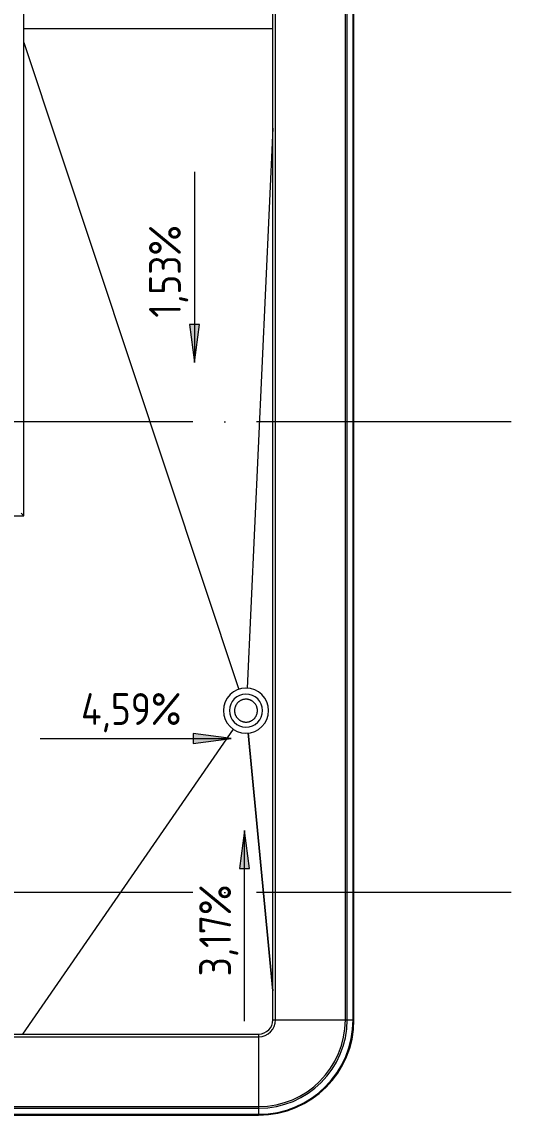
# Model space of a CAD drawing. Header units: millimetres. Extents: x -88595 to 880822, y -1054509 to -148035.
# Drawn here: x 564485 to 568328, y -252701 to -244109 of the extents above; entities that cross this region are included whole.
import ezdxf

# ---------------------------------------------------------------- set-up
doc = ezdxf.new("R2010")
doc.units = ezdxf.units.MM
doc.linetypes.add('ADSK_Линия сетки', pattern=[25, 20, -2.5, 0, -2.5])
for name, color, linetype, lineweight in [('Крыша', 7, 'Continuous', 9), ('Оборудование', 7, 'Continuous', 18), ('Ограждение', 7, 'Continuous', 9), ('Оси', 7, 'Continuous', 9), ('Размеры', 7, 'Continuous', 9)]:
    doc.layers.add(name, color=color, linetype=linetype, lineweight=lineweight)
doc.styles.add('GOST Common_2', font='GOST_Common.ttf', dxfattribs={"width": 0.9, "height": 350})

# ---------------------------------------------------------------- blocks, each defined once
blk = doc.blocks.new('Кровля')
at = {"layer": 'Размеры'}
for points in [[(578108.1, 679650.8), (578147.6, 679950.8), (578068.6, 679950.8)], [(578397, 676696.5), (578097, 676736), (578097, 676657)], [(578502.3, 675973.9), (578462.8, 675673.9), (578541.8, 675673.9)]]:
    blk.add_hatch(color=256, dxfattribs=at).paths.add_polyline_path(points)
at = {"layer": 'Крыша'}
for p, q in [((576768.7, 682275.8), (578724.3, 682275.8)), ((576768.7, 682166.7), (576768.7, 682166.7)), ((576768.7, 682166.7), (578457.2, 677082.9)), ((578724.3, 681492.2), (578520.9, 677091.9)), ((578412.7, 676770.5), (576757.5, 674373.7)), ((578529.6, 676740.2), (578724.3, 674714.3)), ((578724.3, 674714.3), (578529.6, 676740.2))]:
    blk.add_line(p, q, dxfattribs=at)
at = {"layer": 'Оборудование', "flags": 128}
for points in [[(578602.7, 676915.5), (578602.7, 676919), (578602.4, 676922.6), (578602.1, 676926.2), (578601.6, 676929.8), (578600.9, 676933.3), (578600.2, 676936.8), (578599.2, 676940.3), (578598.2, 676943.7), (578597, 676947.1), (578595.6, 676950.5), (578594.2, 676953.7), (578592.6, 676957), (578590.9, 676960.1), (578589, 676963.2), (578587, 676966.2), (578584.9, 676969.1), (578582.7, 676972), (578580.4, 676974.7), (578578, 676977.4), (578575.5, 676979.9), (578572.8, 676982.4), (578570.1, 676984.7), (578567.3, 676987), (578564.4, 676989.1), (578561.4, 676991.1), (578558.4, 676993), (578555.2, 676994.7), (578552, 676996.3), (578548.8, 676997.8), (578545.4, 676999.2), (578542.1, 677000.5), (578538.6, 677001.6), (578535.2, 677002.5), (578531.7, 677003.3), (578528.1, 677004), (578524.6, 677004.6), (578521, 677005), (578517.4, 677005.2), (578513.8, 677005.3), (578510.2, 677005.3), (578506.6, 677005.1), (578503.1, 677004.8), (578499.5, 677004.3), (578496, 677003.7), (578492.4, 677003), (578489, 677002.1), (578485.5, 677001.1), (578482.1, 676999.9), (578478.8, 676998.6), (578475.5, 676997.2), (578472.2, 676995.6), (578469.1, 676993.9), (578466, 676992.1), (578462.9, 676990.2), (578460, 676988.1), (578457.1, 676985.9), (578454.3, 676983.7), (578451.7, 676981.3), (578449.1, 676978.8), (578446.6, 676976.2), (578444.2, 676973.5), (578442, 676970.7), (578439.8, 676967.8), (578437.8, 676964.8), (578435.9, 676961.8), (578434.1, 676958.7), (578432.4, 676955.5), (578430.9, 676952.2), (578429.5, 676948.9), (578428.2, 676945.6), (578427, 676942.2), (578426.1, 676938.7), (578425.2, 676935.2), (578424.5, 676931.7), (578423.9, 676928.1), (578423.5, 676924.6), (578423.2, 676921), (578423, 676917.4), (578423, 676915.5)], [(578423, 676915.5), (578423.1, 676911.9), (578423.3, 676908.3), (578423.6, 676904.7), (578424.1, 676901.1), (578424.8, 676897.6), (578425.6, 676894.1), (578426.5, 676890.6), (578427.6, 676887.2), (578428.8, 676883.8), (578430.1, 676880.5), (578431.6, 676877.2), (578433.1, 676874), (578434.9, 676870.8), (578436.7, 676867.7), (578438.7, 676864.7), (578440.8, 676861.8), (578443, 676858.9), (578445.3, 676856.2), (578447.7, 676853.5), (578450.2, 676851), (578452.9, 676848.5), (578455.6, 676846.2), (578458.4, 676844), (578461.3, 676841.8), (578464.3, 676839.8), (578467.4, 676838), (578470.5, 676836.2), (578473.7, 676834.6), (578477, 676833.1), (578480.3, 676831.7), (578483.7, 676830.5), (578487.1, 676829.4), (578490.6, 676828.4), (578494.1, 676827.6), (578497.6, 676826.9), (578501.1, 676826.4), (578504.7, 676826), (578508.3, 676825.7), (578511.9, 676825.6), (578515.5, 676825.6), (578519.1, 676825.8), (578522.7, 676826.1), (578526.2, 676826.6), (578529.8, 676827.2), (578533.3, 676827.9), (578536.8, 676828.8), (578540.2, 676829.8), (578543.6, 676831), (578547, 676832.3), (578550.3, 676833.7), (578553.5, 676835.3), (578556.7, 676837), (578559.8, 676838.8), (578562.8, 676840.7), (578565.8, 676842.8), (578568.6, 676845), (578571.4, 676847.3), (578574.1, 676849.6), (578576.7, 676852.1), (578579.1, 676854.8), (578581.5, 676857.5), (578583.8, 676860.2), (578585.9, 676863.1), (578588, 676866.1), (578589.9, 676869.1), (578591.7, 676872.2), (578593.3, 676875.4), (578594.9, 676878.7), (578596.3, 676882), (578597.5, 676885.4), (578598.7, 676888.8), (578599.7, 676892.2), (578600.5, 676895.7), (578601.3, 676899.2), (578601.8, 676902.8), (578602.3, 676906.3), (578602.6, 676909.9), (578602.7, 676913.5), (578602.7, 676915.5)]]:
    blk.add_lwpolyline(points, dxfattribs=at)
at = {"layer": 'Оборудование'}
for radius, start, end in [(177.5, 0, 180), (130, 0, 180), (177.5, 180, 0), (130, 180, 0)]:
    blk.add_arc((578512.9, 676915.5), radius, start, end, dxfattribs=at)
at = {"layer": 'Ограждение'}
for p, q in [((576768.7, 678447.2), (576768.7, 691323.7)), ((578724.3, 674485.5), (578724.3, 689287.5)), ((578745.5, 674485.5), (578745.5, 689287.5)), ((579293.3, 674485.5), (579293.3, 689287.5)), ((579307.5, 674485.5), (579307.5, 689287.5)), ((579354.7, 674485.5), (579354.7, 689287.5)), ((579361.2, 674485.5), (579361.2, 689287.5)), ((553018.7, 678447.2), (576768.7, 678447.2)), ((576768.7, 678447.2), (576747.5, 678468.5)), ((576747.5, 678468.5), (576768.7, 678447.2)), ((578724.3, 674485.5), (578745.5, 674485.5)), ((578745.5, 674485.5), (579293.3, 674485.5)), ((579293.3, 674485.5), (579307.5, 674485.5)), ((579307.5, 674485.5), (579354.7, 674485.5)), ((579354.7, 674485.5), (579361.2, 674485.5)), ((572380.5, 674373.7), (578612.5, 674373.7)), ((572380.5, 674352.5), (578612.5, 674352.5)), ((578612.5, 674373.7), (578612.5, 674352.5)), ((578612.5, 674352.5), (578612.5, 673804.6)), ((572380.5, 673804.6), (578612.5, 673804.6)), ((572380.5, 673790.4), (578612.5, 673790.4)), ((578612.5, 673804.6), (578612.5, 673790.4)), ((578612.5, 673790.4), (578612.5, 673743.2)), ((572380.5, 673743.2), (578612.5, 673743.2)), ((572380.5, 673736.7), (578612.5, 673736.7)), ((578612.5, 673743.2), (578612.5, 673736.7))]:
    blk.add_line(p, q, dxfattribs=at)
for radius in [133, 680.8, 695, 742.2, 748.7, 111.8]:
    blk.add_arc((578612.5, 674485.5), radius, 270, 0, dxfattribs=at)
at = {"layer": 'Оси', "linetype": 'ADSK_Линия сетки', "ltscale": 100}
for p, q in [((580595.5, 679185.5), (508358.2, 679185.5)), ((580595.5, 675485.5), (508358.2, 675485.5))]:
    blk.add_line(p, q, dxfattribs=at)
at = {"layer": 'Размеры', "lineweight": 20}
for p, q in [((578108.1, 681150.8), (578108.1, 679650.8)), ((576897, 676696.5), (578397, 676696.5)), ((578502.3, 674473.9), (578502.3, 675973.9))]:
    blk.add_line(p, q, dxfattribs=at)
at = {"layer": 'Размеры'}
for p, q in [((578147.6, 679950.8), (578068.6, 679950.8)), ((578068.6, 679950.8), (578108.1, 679650.8)), ((578108.1, 679650.8), (578147.6, 679950.8)), ((578397, 676696.5), (578097, 676736)), ((578097, 676736), (578097, 676657)), ((578097, 676657), (578397, 676696.5)), ((578502.3, 675973.9), (578462.8, 675673.9)), ((578541.8, 675673.9), (578502.3, 675973.9)), ((578462.8, 675673.9), (578541.8, 675673.9))]:
    blk.add_line(p, q, dxfattribs=at)
at = {"layer": 'Размеры', "style": 'GOST Common_2', "width": 0.9}
for s, rotation, p in [('1,53%%%', 90, (578001.4, 680003.7)), ('4,59%%%', 360, (577217.2, 676803.2)), ('3,17%%%', 90, (578395.6, 674826.8))]:
    blk.add_text(s, height=250, rotation=rotation, dxfattribs=at).set_placement(p)

msp = doc.modelspace()

# ---------------------------------------------------------------- block references
at = {"layer": 'Оборудование', "color": 5, "true_color": 0x0000ff}
msp.add_blockref('Кровля', (-12267.3, -926437.4), dxfattribs=at)

doc.saveas('drawing.dxf')
